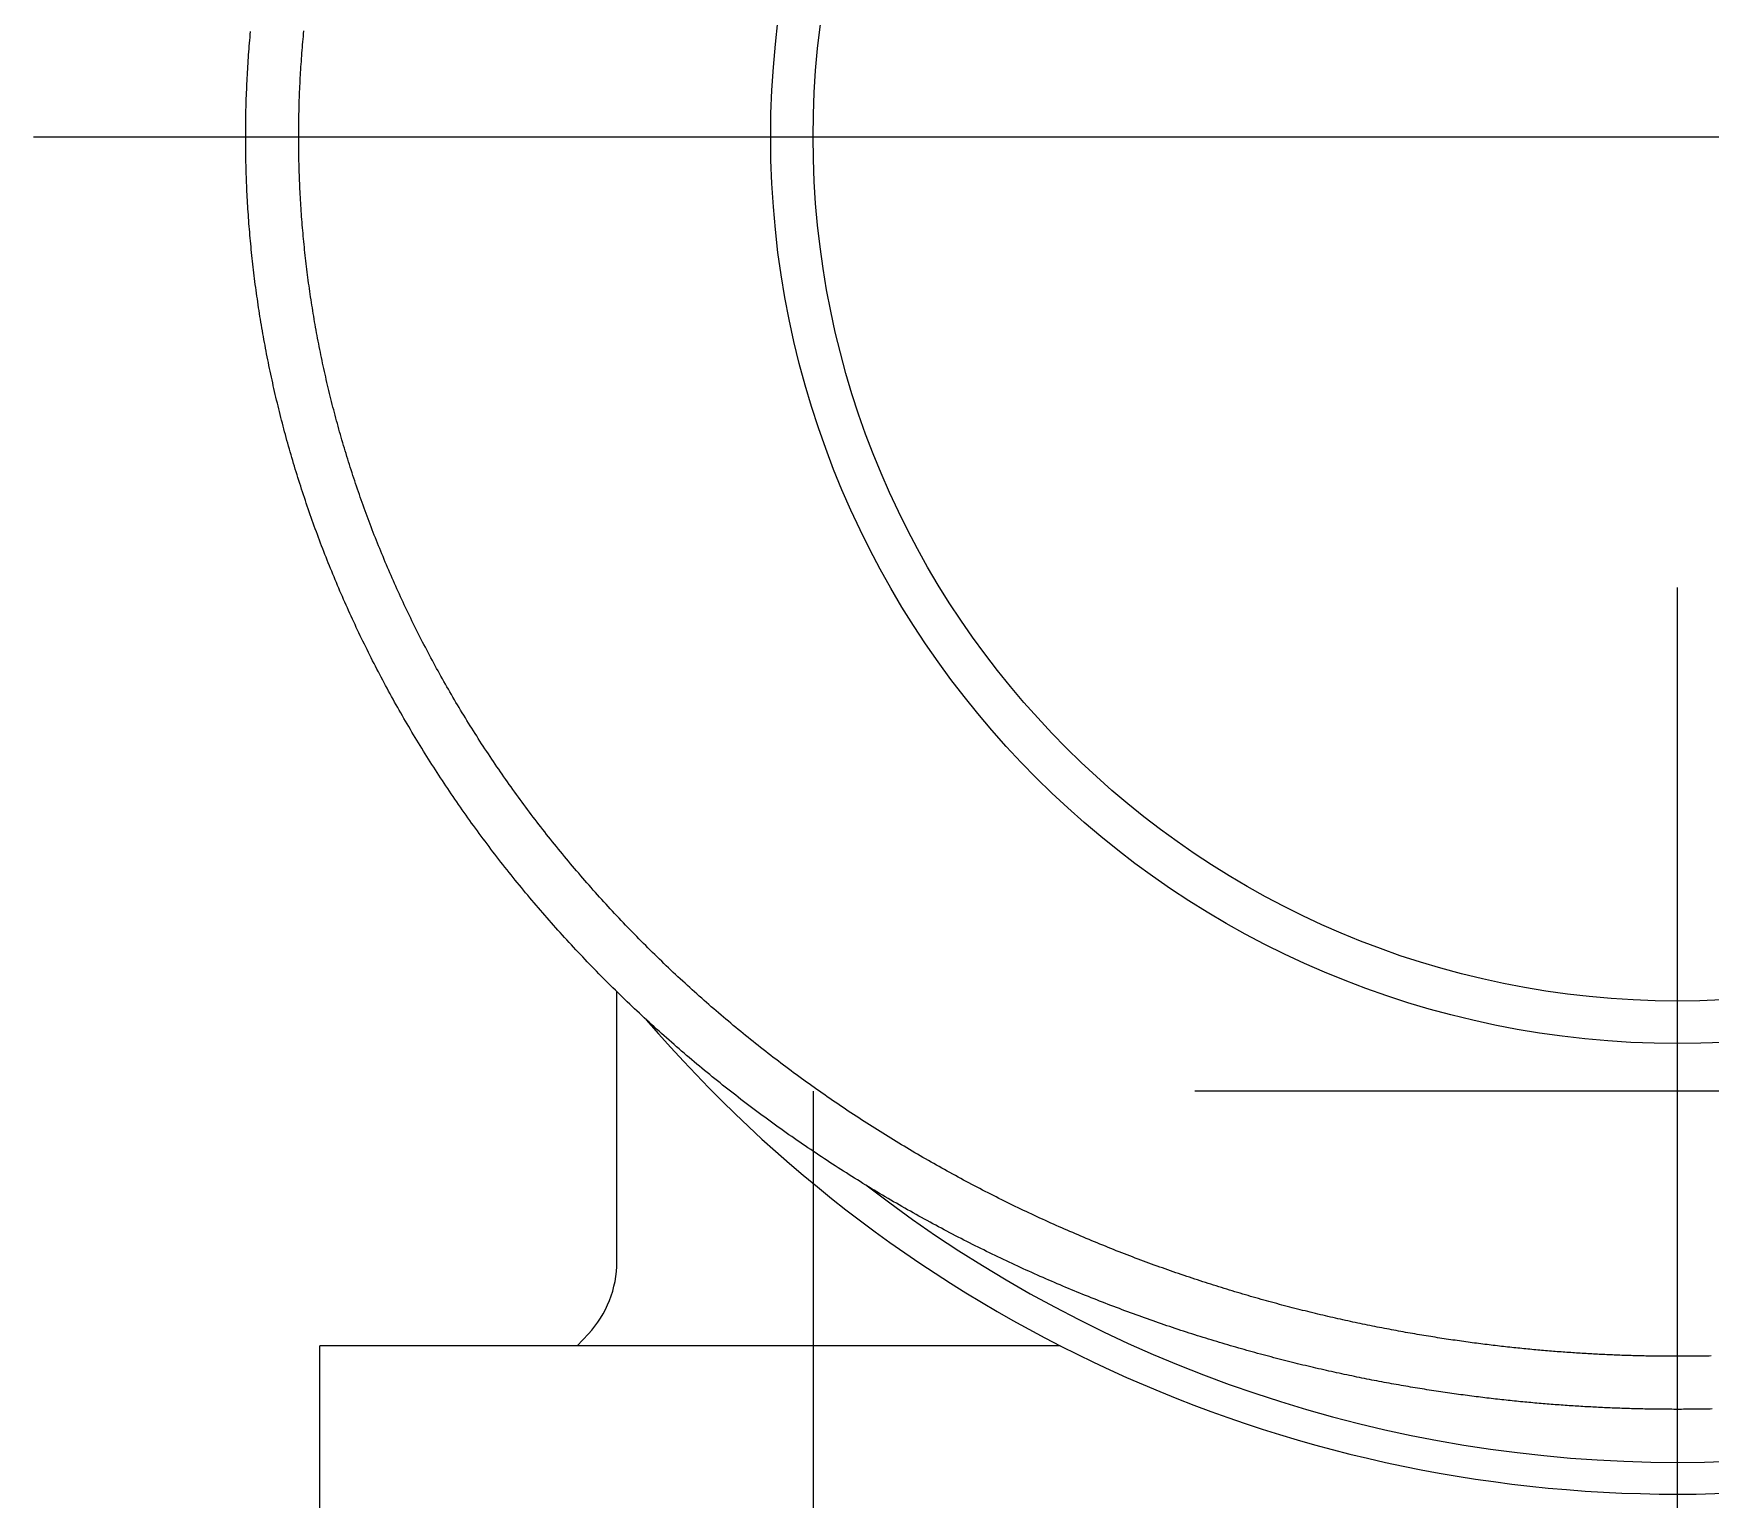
# Model space of a CAD drawing. Extents: x -20 to 97, y -32 to 49.
# Drawn here: x 65.81 to 81.62, y 21.15 to 34.97 of the extents above; entities that cross this region are included whole.
import ezdxf

# ---------------------------------------------------------------- set-up
doc = ezdxf.new("R2010")
doc.units = 0
doc.linetypes.add('CENTER', pattern=[50.8, 31.75, -6.35, 6.35, -6.35])
doc.linetypes.add('DASHED', pattern=[19.05, 12.7, -6.35])
doc.layers.get('0').update_dxf_attribs({"linetype": 'CONTINUOUS'})
doc.layers.add('CENTER', color=1, linetype='CENTER')

msp = doc.modelspace()

# ---------------------------------------------------------------- linework, layer by layer
at = {"color": 7, "linetype": 'CONTINUOUS'}
for p, q in [((71.3136, 23.3942), (71.3136, 25.9385)), ((71.0447, 22.7118), (70.9403, 22.6)), ((75.493, 22.6), (68.5136, 22.6)), ((68.5136, 4.2), (68.5136, 22.6))]:
    msp.add_line(p, q, dxfattribs=at)
at = {"color": 3, "linetype": 'DASHED'}
for p, q in [((89.4636, 25), (73.1636, 25)), ((73.1636, 25), (73.1636, 0.4))]:
    msp.add_line(p, q, dxfattribs=at)
at = {"color": 7}
for points in [[(81.3136, 22, 0), (81.2955, 22, 0), (81.2773, 22, 0), (81.2592, 22.0001, 0), (81.2411, 22.0002, 0), (81.2229, 22.0003, 0), (81.2048, 22.0004, 0), (81.1867, 22.0005, 0), (81.1686, 22.0007, 0), (81.1504, 22.0009, 0), (81.1323, 22.0011, 0), (81.1142, 22.0013, 0), (81.0961, 22.0015, 0), (81.078, 22.0018, 0), (81.0599, 22.0021, 0), (81.0417, 22.0024, 0), (81.0236, 22.0027, 0), (81.0055, 22.0031, 0), (80.9874, 22.0034, 0), (80.9693, 22.0038, 0), (80.9511, 22.0043, 0), (80.933, 22.0047, 0), (80.9149, 22.0052, 0), (80.8967, 22.0056, 0), (80.8786, 22.0062, 0), (80.8604, 22.0067, 0), (80.8422, 22.0072, 0), (80.8241, 22.0078, 0), (80.8059, 22.0084, 0), (80.7877, 22.009, 0), (80.7695, 22.0097, 0), (80.7513, 22.0103, 0), (80.733, 22.011, 0), (80.7148, 22.0117, 0), (80.6966, 22.0125, 0), (80.6783, 22.0132, 0), (80.66, 22.014, 0), (80.6417, 22.0148, 0), (80.6234, 22.0156, 0), (80.6051, 22.0165, 0), (80.5868, 22.0173, 0), (80.5684, 22.0182, 0), (80.5501, 22.0192, 0), (80.5317, 22.0201, 0), (80.5133, 22.0211, 0), (80.4949, 22.0221, 0), (80.4764, 22.0231, 0), (80.458, 22.0241, 0), (80.4395, 22.0252, 0), (80.421, 22.0262, 0), (80.4024, 22.0273, 0), (80.3839, 22.0285, 0), (80.3653, 22.0296, 0), (80.3467, 22.0308, 0), (80.3281, 22.032, 0), (80.3095, 22.0332, 0), (80.2908, 22.0345, 0), (80.2721, 22.0358, 0), (80.2534, 22.0371, 0), (80.2346, 22.0384, 0), (80.2159, 22.0397, 0), (80.1971, 22.0411, 0), (80.1782, 22.0425, 0), (80.1594, 22.0439, 0), (80.1405, 22.0454, 0), (80.1216, 22.0468, 0), (80.1026, 22.0483, 0), (80.0836, 22.0499, 0), (80.0646, 22.0514, 0), (80.0456, 22.053, 0), (80.0265, 22.0546, 0), (80.0074, 22.0562, 0), (79.9882, 22.0579, 0), (79.9691, 22.0596, 0), (79.9498, 22.0613, 0), (79.9306, 22.0631, 0), (79.9113, 22.0648, 0), (79.892, 22.0666, 0), (79.8726, 22.0685, 0), (79.8532, 22.0703, 0), (79.8337, 22.0722, 0), (79.8142, 22.0741, 0), (79.7947, 22.0761, 0), (79.7751, 22.0781, 0), (79.7555, 22.0801, 0), (79.7359, 22.0821, 0), (79.7162, 22.0842, 0), (79.6964, 22.0863, 0), (79.6766, 22.0884, 0), (79.6568, 22.0906, 0), (79.6369, 22.0928, 0), (79.617, 22.095, 0), (79.597, 22.0973, 0), (79.577, 22.0996, 0), (79.5569, 22.1019, 0), (79.5368, 22.1043, 0), (79.5166, 22.1067, 0), (79.4964, 22.1091, 0), (79.4761, 22.1116, 0), (79.4558, 22.1141, 0), (79.4354, 22.1166, 0), (79.415, 22.1192, 0), (79.3945, 22.1218, 0), (79.374, 22.1245, 0), (79.3534, 22.1271, 0), (79.3327, 22.1298, 0), (79.312, 22.1326, 0), (79.2913, 22.1354, 0), (79.2704, 22.1382, 0), (79.2496, 22.1411, 0), (79.2286, 22.144, 0), (79.2076, 22.1469, 0), (79.1866, 22.1499, 0), (79.1655, 22.1529, 0), (79.1443, 22.1559, 0), (79.1231, 22.159, 0), (79.1018, 22.1622, 0), (79.0804, 22.1653, 0), (79.059, 22.1685, 0), (79.0374, 22.1718, 0), (79.0159, 22.1751, 0), (78.9942, 22.1784, 0), (78.9725, 22.1818, 0), (78.9507, 22.1852, 0), (78.9288, 22.1887, 0), (78.9069, 22.1922, 0), (78.8849, 22.1958, 0), (78.8628, 22.1994, 0), (78.8407, 22.203, 0), (78.8185, 22.2067, 0), (78.7963, 22.2105, 0), (78.7739, 22.2143, 0), (78.7515, 22.2181, 0), (78.7291, 22.222, 0), (78.7065, 22.2259, 0), (78.6839, 22.2299, 0), (78.6613, 22.2339, 0), (78.6386, 22.238, 0), (78.6158, 22.2421, 0), (78.5929, 22.2462, 0), (78.57, 22.2504, 0), (78.5471, 22.2547, 0), (78.524, 22.259, 0), (78.5009, 22.2633, 0), (78.4778, 22.2678, 0), (78.4546, 22.2722, 0), (78.4313, 22.2767, 0), (78.4079, 22.2813, 0), (78.3845, 22.2859, 0), (78.3611, 22.2905, 0), (78.3376, 22.2952, 0), (78.314, 22.3, 0), (78.2904, 22.3048, 0), (78.2667, 22.3096, 0), (78.2429, 22.3146, 0), (78.2191, 22.3195, 0), (78.1952, 22.3245, 0), (78.1713, 22.3296, 0), (78.1473, 22.3347, 0), (78.1233, 22.3399, 0), (78.0992, 22.3451, 0), (78.0751, 22.3504, 0), (78.0509, 22.3557, 0), (78.0266, 22.3611, 0), (78.0023, 22.3666, 0), (77.978, 22.3721, 0), (77.9535, 22.3776, 0), (77.9291, 22.3832, 0), (77.9046, 22.3889, 0), (77.88, 22.3946, 0), (77.8554, 22.4004, 0), (77.8308, 22.4062, 0), (77.8061, 22.4121, 0), (77.7814, 22.4181, 0), (77.7566, 22.4241, 0), (77.7318, 22.4301, 0), (77.7069, 22.4362, 0), (77.682, 22.4424, 0), (77.657, 22.4486, 0), (77.632, 22.4549, 0), (77.607, 22.4612, 0), (77.5819, 22.4676, 0), (77.5568, 22.474, 0), (77.5316, 22.4805, 0), (77.5064, 22.4871, 0), (77.4812, 22.4937, 0), (77.4559, 22.5004, 0), (77.4306, 22.5071, 0), (77.4053, 22.5139, 0), (77.3799, 22.5208, 0), (77.3545, 22.5277, 0), (77.329, 22.5346, 0), (77.3035, 22.5417, 0), (77.278, 22.5487, 0), (77.2525, 22.5559, 0), (77.2269, 22.5631, 0), (77.2013, 22.5703, 0), (77.1756, 22.5777, 0), (77.1499, 22.585, 0), (77.1242, 22.5925, 0), (77.0985, 22.6, 0), (77.0727, 22.6075, 0), (77.0469, 22.6151, 0), (77.0211, 22.6228, 0), (76.9952, 22.6305, 0), (76.9693, 22.6383, 0), (76.9434, 22.6462, 0), (76.9175, 22.6541, 0), (76.8915, 22.662, 0), (76.8656, 22.6701, 0), (76.8395, 22.6782, 0), (76.8135, 22.6863, 0), (76.7875, 22.6945, 0), (76.7614, 22.7028, 0), (76.7353, 22.7112, 0), (76.7092, 22.7196, 0), (76.683, 22.728, 0), (76.6569, 22.7365, 0), (76.6307, 22.7451, 0), (76.6045, 22.7537, 0), (76.5783, 22.7624, 0), (76.5521, 22.7712, 0), (76.5258, 22.78, 0), (76.4996, 22.7889, 0), (76.4733, 22.7979, 0), (76.447, 22.8069, 0), (76.4207, 22.8159, 0), (76.3944, 22.8251, 0), (76.368, 22.8343, 0), (76.3417, 22.8435, 0), (76.3153, 22.8528, 0), (76.2889, 22.8622, 0), (76.2625, 22.8717, 0), (76.2361, 22.8812, 0), (76.2097, 22.8907, 0), (76.1832, 22.9004, 0), (76.1568, 22.9101, 0), (76.1303, 22.9198, 0), (76.1038, 22.9296, 0), (76.0773, 22.9395, 0), (76.0508, 22.9495, 0), (76.0243, 22.9595, 0), (75.9978, 22.9695, 0), (75.9713, 22.9797, 0), (75.9447, 22.9899, 0), (75.9182, 23.0001, 0), (75.8916, 23.0105, 0), (75.865, 23.0208, 0), (75.8385, 23.0313, 0), (75.8119, 23.0418, 0), (75.7853, 23.0524, 0), (75.7587, 23.063, 0), (75.7321, 23.0737, 0), (75.7054, 23.0845, 0), (75.6788, 23.0954, 0), (75.6522, 23.1063, 0), (75.6255, 23.1172, 0), (75.5989, 23.1283, 0), (75.5723, 23.1394, 0), (75.5456, 23.1505, 0), (75.5189, 23.1618, 0), (75.4923, 23.1731, 0), (75.4656, 23.1844, 0), (75.4389, 23.1958, 0), (75.4122, 23.2073, 0), (75.3856, 23.2189, 0), (75.3589, 23.2305, 0), (75.3322, 23.2422, 0), (75.3055, 23.254, 0), (75.2788, 23.2658, 0), (75.2521, 23.2777, 0), (75.2254, 23.2896, 0), (75.1987, 23.3016, 0), (75.172, 23.3137, 0), (75.1453, 23.3259, 0), (75.1187, 23.3381, 0), (75.092, 23.3504, 0), (75.0653, 23.3627, 0), (75.0386, 23.3751, 0), (75.0119, 23.3876, 0), (74.9852, 23.4002, 0), (74.9585, 23.4128, 0), (74.9318, 23.4255, 0), (74.9051, 23.4383, 0), (74.8784, 23.4511, 0), (74.8518, 23.464, 0), (74.8251, 23.4769, 0), (74.7984, 23.49, 0), (74.7717, 23.5031, 0), (74.7451, 23.5162, 0), (74.7184, 23.5295, 0), (74.6918, 23.5428, 0), (74.6651, 23.5561, 0), (74.6385, 23.5696, 0), (74.6118, 23.5831, 0), (74.5852, 23.5967, 0), (74.5586, 23.6103, 0), (74.5319, 23.624, 0), (74.5053, 23.6378, 0), (74.4787, 23.6517, 0), (74.4521, 23.6656, 0), (74.4255, 23.6796, 0), (74.3989, 23.6937, 0), (74.3723, 23.7078, 0), (74.3458, 23.722, 0), (74.3192, 23.7363, 0), (74.2927, 23.7506, 0), (74.2661, 23.765, 0), (74.2396, 23.7795, 0), (74.2131, 23.794, 0), (74.1866, 23.8086, 0), (74.1601, 23.8233, 0), (74.1336, 23.8381, 0), (74.1071, 23.8529, 0), (74.0807, 23.8678, 0), (74.0542, 23.8827, 0), (74.0278, 23.8977, 0), (74.0014, 23.9128, 0), (73.975, 23.928, 0), (73.9486, 23.9432, 0), (73.9223, 23.9585, 0), (73.8959, 23.9739, 0), (73.8696, 23.9893, 0), (73.8433, 24.0048, 0), (73.817, 24.0204, 0), (73.7907, 24.036, 0), (73.7644, 24.0517, 0), (73.7382, 24.0675, 0), (73.7119, 24.0833, 0), (73.6857, 24.0993, 0), (73.6595, 24.1152, 0), (73.6334, 24.1313, 0), (73.6072, 24.1474, 0), (73.5811, 24.1636, 0), (73.555, 24.1798, 0), (73.5289, 24.1962, 0), (73.5028, 24.2125, 0), (73.4768, 24.229, 0), (73.4508, 24.2455, 0), (73.4248, 24.2621, 0), (73.3988, 24.2788, 0), (73.3729, 24.2955, 0), (73.3469, 24.3123, 0), (73.321, 24.3292, 0), (73.2952, 24.3461, 0), (73.2693, 24.3631, 0), (73.2435, 24.3802, 0), (73.2177, 24.3973, 0), (73.1919, 24.4145, 0), (73.1662, 24.4318, 0), (73.1405, 24.4491, 0), (73.1148, 24.4665, 0), (73.0892, 24.484, 0), (73.0635, 24.5015, 0), (73.0379, 24.5191, 0), (73.0124, 24.5368, 0), (72.9868, 24.5546, 0), (72.9613, 24.5724, 0), (72.9358, 24.5903, 0), (72.9104, 24.6082, 0), (72.885, 24.6262, 0), (72.8596, 24.6443, 0), (72.8343, 24.6624, 0), (72.809, 24.6806, 0), (72.7837, 24.6989, 0), (72.7584, 24.7173, 0), (72.7332, 24.7357, 0), (72.708, 24.7542, 0), (72.6829, 24.7727, 0), (72.6578, 24.7913, 0), (72.6327, 24.81, 0), (72.6077, 24.8287, 0), (72.5827, 24.8475, 0), (72.5578, 24.8664, 0), (72.5328, 24.8853, 0), (72.508, 24.9043, 0), (72.4831, 24.9233, 0), (72.4583, 24.9425, 0), (72.4335, 24.9616, 0), (72.4088, 24.9809, 0), (72.3841, 25.0002, 0), (72.3595, 25.0196, 0), (72.3349, 25.039, 0), (72.3103, 25.0585, 0), (72.2858, 25.078, 0), (72.2613, 25.0977, 0), (72.2369, 25.1173, 0), (72.2125, 25.1371, 0), (72.1882, 25.1569, 0), (72.1638, 25.1768, 0), (72.1396, 25.1967, 0), (72.1154, 25.2167, 0), (72.0912, 25.2367, 0), (72.0671, 25.2568, 0), (72.043, 25.277, 0), (72.019, 25.2972, 0), (71.995, 25.3175, 0), (71.971, 25.3379, 0), (71.9471, 25.3583, 0), (71.9233, 25.3787, 0), (71.8995, 25.3993, 0), (71.8757, 25.4198, 0), (71.852, 25.4405, 0), (71.8284, 25.4612, 0), (71.8048, 25.4819, 0), (71.7812, 25.5028, 0), (71.7577, 25.5236, 0), (71.7343, 25.5446, 0), (71.7109, 25.5656, 0), (71.6875, 25.5866, 0), (71.6642, 25.6077, 0), (71.641, 25.6289, 0), (71.6178, 25.6501, 0), (71.5947, 25.6714, 0), (71.5716, 25.6927, 0), (71.5485, 25.7141, 0), (71.5256, 25.7355, 0), (71.5026, 25.757, 0), (71.4798, 25.7786, 0), (71.457, 25.8002, 0), (71.4342, 25.8219, 0), (71.4115, 25.8436, 0), (71.3889, 25.8654, 0), (71.3663, 25.8872, 0), (71.3438, 25.9091, 0), (71.3213, 25.931, 0), (71.2989, 25.953, 0), (71.2765, 25.9751, 0), (71.2542, 25.9972, 0), (71.232, 26.0193, 0), (71.2098, 26.0415, 0), (71.1877, 26.0638, 0), (71.1656, 26.0861, 0), (71.1436, 26.1084, 0), (71.1217, 26.1308, 0), (71.0998, 26.1533, 0), (71.078, 26.1758, 0), (71.0562, 26.1983, 0), (71.0345, 26.2209, 0), (71.0129, 26.2436, 0), (70.9913, 26.2663, 0), (70.9698, 26.289, 0), (70.9484, 26.3118, 0), (70.927, 26.3346, 0), (70.9057, 26.3575, 0), (70.8844, 26.3805, 0), (70.8632, 26.4034, 0), (70.8421, 26.4265, 0), (70.821, 26.4495, 0), (70.8, 26.4727, 0), (70.7791, 26.4958, 0), (70.7582, 26.519, 0), (70.7374, 26.5423, 0), (70.7167, 26.5656, 0), (70.696, 26.5889, 0), (70.6754, 26.6123, 0), (70.6549, 26.6357, 0), (70.6344, 26.6592, 0), (70.614, 26.6827, 0), (70.5936, 26.7063, 0), (70.5734, 26.7299, 0), (70.5532, 26.7535, 0), (70.533, 26.7772, 0), (70.5129, 26.8009, 0), (70.493, 26.8247, 0), (70.473, 26.8485, 0), (70.4532, 26.8723, 0), (70.4334, 26.8962, 0), (70.4136, 26.9201, 0), (70.394, 26.9441, 0), (70.3744, 26.9681, 0), (70.3549, 26.9921, 0), (70.3355, 27.0162, 0), (70.3161, 27.0403, 0), (70.2968, 27.0644, 0), (70.2776, 27.0886, 0), (70.2584, 27.1128, 0), (70.2394, 27.1371, 0), (70.2204, 27.1614, 0), (70.2014, 27.1857, 0), (70.1826, 27.21, 0), (70.1638, 27.2344, 0), (70.1451, 27.2589, 0), (70.1264, 27.2833, 0), (70.1079, 27.3078, 0), (70.0894, 27.3323, 0), (70.071, 27.3569, 0), (70.0527, 27.3815, 0), (70.0344, 27.4061, 0), (70.0162, 27.4307, 0), (69.9981, 27.4554, 0), (69.9801, 27.4801, 0), (69.9621, 27.5048, 0), (69.9442, 27.5296, 0), (69.9264, 27.5544, 0), (69.9087, 27.5792, 0), (69.8911, 27.6041, 0), (69.8735, 27.6289, 0), (69.856, 27.6539, 0), (69.8385, 27.6788, 0), (69.8212, 27.7037, 0), (69.8039, 27.7287, 0), (69.7867, 27.7538, 0), (69.7696, 27.7788, 0), (69.7525, 27.8039, 0), (69.7355, 27.829, 0), (69.7186, 27.8541, 0), (69.7018, 27.8792, 0), (69.6851, 27.9044, 0), (69.6684, 27.9296, 0), (69.6518, 27.9548, 0), (69.6353, 27.9801, 0), (69.6188, 28.0054, 0), (69.6025, 28.0307, 0), (69.5862, 28.056, 0), (69.57, 28.0813, 0), (69.5538, 28.1067, 0), (69.5378, 28.1321, 0), (69.5218, 28.1575, 0), (69.5059, 28.1829, 0), (69.4901, 28.2084, 0), (69.4743, 28.2339, 0), (69.4586, 28.2594, 0), (69.443, 28.2849, 0), (69.4275, 28.3105, 0), (69.412, 28.336, 0), (69.3967, 28.3616, 0), (69.3814, 28.3873, 0), (69.3662, 28.4129, 0), (69.351, 28.4385, 0), (69.3359, 28.4642, 0), (69.321, 28.4899, 0), (69.3061, 28.5156, 0), (69.2912, 28.5414, 0), (69.2765, 28.5671, 0), (69.2618, 28.5929, 0), (69.2472, 28.6187, 0), (69.2327, 28.6445, 0), (69.2182, 28.6703, 0), (69.2038, 28.6961, 0), (69.1896, 28.722, 0), (69.1753, 28.7479, 0), (69.1612, 28.7738, 0), (69.1471, 28.7997, 0), (69.1331, 28.8256, 0), (69.1192, 28.8516, 0), (69.1054, 28.8776, 0), (69.0916, 28.9035, 0), (69.078, 28.9295, 0), (69.0644, 28.9556, 0), (69.0508, 28.9816, 0), (69.0374, 29.0077, 0), (69.024, 29.0338, 0), (69.0107, 29.0598, 0), (68.9975, 29.086, 0), (68.9843, 29.1121, 0), (68.9712, 29.1382, 0), (68.9582, 29.1644, 0), (68.9453, 29.1906, 0), (68.9324, 29.2168, 0), (68.9197, 29.243, 0), (68.907, 29.2692, 0), (68.8944, 29.2955, 0), (68.8818, 29.3217, 0), (68.8693, 29.348, 0), (68.8569, 29.3743, 0), (68.8446, 29.4006, 0), (68.8324, 29.4269, 0), (68.8202, 29.4532, 0), (68.8081, 29.4796, 0), (68.7961, 29.506, 0), (68.7841, 29.5323, 0), (68.7723, 29.5587, 0), (68.7605, 29.5852, 0), (68.7487, 29.6116, 0), (68.7371, 29.638, 0), (68.7255, 29.6645, 0), (68.714, 29.6909, 0), (68.7026, 29.7174, 0), (68.6912, 29.7439, 0), (68.68, 29.7704, 0), (68.6688, 29.797, 0), (68.6577, 29.8235, 0), (68.6466, 29.85, 0), (68.6356, 29.8766, 0), (68.6247, 29.9032, 0), (68.6139, 29.9298, 0), (68.6032, 29.9564, 0), (68.5925, 29.983, 0), (68.5819, 30.0096, 0), (68.5713, 30.0363, 0), (68.5609, 30.0629, 0), (68.5505, 30.0896, 0), (68.5402, 30.1163, 0), (68.53, 30.143, 0), (68.5198, 30.1697, 0), (68.5097, 30.1964, 0), (68.4997, 30.2231, 0), (68.4898, 30.2498, 0), (68.4799, 30.2766, 0), (68.4701, 30.3033, 0), (68.4604, 30.3301, 0), (68.4508, 30.3569, 0), (68.4412, 30.3837, 0), (68.4317, 30.4105, 0), (68.4223, 30.4373, 0), (68.413, 30.4641, 0), (68.4037, 30.491, 0), (68.3945, 30.5178, 0), (68.3854, 30.5447, 0), (68.3763, 30.5715, 0), (68.3674, 30.5984, 0), (68.3585, 30.6253, 0), (68.3496, 30.6522, 0), (68.3409, 30.6791, 0), (68.3322, 30.706, 0), (68.3236, 30.7329, 0), (68.315, 30.7599, 0), (68.3066, 30.7868, 0), (68.2982, 30.8137, 0), (68.2899, 30.8407, 0), (68.2816, 30.8677, 0), (68.2735, 30.8947, 0), (68.2654, 30.9216, 0), (68.2573, 30.9486, 0), (68.2494, 30.9757, 0), (68.2415, 31.0027, 0), (68.2337, 31.0297, 0), (68.226, 31.0567, 0), (68.2183, 31.0838, 0), (68.2107, 31.1108, 0), (68.2032, 31.1379, 0), (68.1958, 31.1649, 0), (68.1884, 31.192, 0), (68.1811, 31.2191, 0), (68.1739, 31.2462, 0), (68.1668, 31.2733, 0), (68.1597, 31.3004, 0), (68.1527, 31.3275, 0), (68.1457, 31.3546, 0), (68.1389, 31.3817, 0), (68.1321, 31.4089, 0), (68.1254, 31.436, 0), (68.1187, 31.4631, 0), (68.1122, 31.4903, 0), (68.1057, 31.5175, 0), (68.0992, 31.5446, 0), (68.0929, 31.5718, 0), (68.0866, 31.599, 0), (68.0804, 31.6262, 0), (68.0743, 31.6534, 0), (68.0682, 31.6806, 0), (68.0622, 31.7078, 0), (68.0563, 31.735, 0), (68.0504, 31.7622, 0), (68.0447, 31.7894, 0), (68.039, 31.8166, 0), (68.0333, 31.8439, 0), (68.0278, 31.8711, 0), (68.0223, 31.8984, 0), (68.0169, 31.9256, 0), (68.0115, 31.9529, 0), (68.0062, 31.9801, 0), (68.001, 32.0074, 0), (67.9959, 32.0347, 0), (67.9909, 32.062, 0), (67.9859, 32.0892, 0), (67.9809, 32.1165, 0), (67.9761, 32.1438, 0), (67.9713, 32.1711, 0), (67.9666, 32.1984, 0), (67.962, 32.2257, 0), (67.9574, 32.253, 0), (67.953, 32.2803, 0), (67.9485, 32.3077, 0), (67.9442, 32.335, 0), (67.9399, 32.3623, 0), (67.9357, 32.3896, 0), (67.9316, 32.417, 0), (67.9275, 32.4443, 0), (67.9236, 32.4717, 0), (67.9196, 32.499, 0), (67.9158, 32.5263, 0), (67.912, 32.5537, 0), (67.9083, 32.5811, 0), (67.9047, 32.6084, 0), (67.9011, 32.6358, 0), (67.8976, 32.6632, 0), (67.8942, 32.6905, 0), (67.8909, 32.7179, 0), (67.8876, 32.7453, 0), (67.8844, 32.7727, 0), (67.8813, 32.8, 0), (67.8782, 32.8274, 0), (67.8752, 32.8548, 0), (67.8723, 32.8822, 0), (67.8695, 32.9096, 0), (67.8667, 32.937, 0), (67.864, 32.9644, 0), (67.8613, 32.9918, 0), (67.8588, 33.0192, 0), (67.8563, 33.0466, 0), (67.8539, 33.074, 0), (67.8515, 33.1014, 0), (67.8492, 33.1289, 0), (67.847, 33.1563, 0), (67.8449, 33.1837, 0), (67.8428, 33.2111, 0), (67.8408, 33.2385, 0), (67.8389, 33.266, 0), (67.837, 33.2934, 0), (67.8353, 33.3208, 0), (67.8335, 33.3483, 0), (67.8319, 33.3757, 0), (67.8303, 33.4031, 0), (67.8288, 33.4305, 0), (67.8274, 33.458, 0), (67.826, 33.4854, 0), (67.8247, 33.5129, 0), (67.8235, 33.5403, 0), (67.8224, 33.5677, 0), (67.8213, 33.5952, 0), (67.8203, 33.6226, 0), (67.8194, 33.6501, 0), (67.8185, 33.6775, 0), (67.8177, 33.7049, 0), (67.817, 33.7324, 0), (67.8163, 33.7598, 0), (67.8157, 33.7873, 0), (67.8152, 33.8147, 0), (67.8148, 33.8422, 0), (67.8144, 33.8696, 0), (67.8141, 33.8971, 0), (67.8139, 33.9245, 0), (67.8137, 33.952, 0), (67.8136, 33.9794, 0), (67.8136, 34.0069, 0), (67.8137, 34.0343, 0), (67.8138, 34.0618, 0), (67.814, 34.0892, 0), (67.8143, 34.1167, 0), (67.8146, 34.1441, 0), (67.815, 34.1716, 0), (67.8155, 34.199, 0), (67.816, 34.2265, 0), (67.8167, 34.2539, 0), (67.8173, 34.2814, 0), (67.8181, 34.3088, 0), (67.8189, 34.3362, 0), (67.8198, 34.3637, 0), (67.8208, 34.3911, 0), (67.8219, 34.4185, 0), (67.823, 34.446, 0), (67.8242, 34.4734, 0), (67.8254, 34.5008, 0), (67.8267, 34.5282, 0), (67.8281, 34.5557, 0), (67.8296, 34.5831, 0), (67.8311, 34.6105, 0), (67.8327, 34.6379, 0), (67.8344, 34.6653, 0), (67.8362, 34.6927, 0), (67.838, 34.7201, 0), (67.8399, 34.7475, 0), (67.8418, 34.7749, 0), (67.8438, 34.8023, 0), (67.8459, 34.8297, 0), (67.8481, 34.857, 0), (67.8504, 34.8844, 0), (67.8527, 34.9118, 0), (67.855, 34.9391, 0), (67.8575, 34.9665, 0), (67.86, 34.9938, 0)], [(81.3136, 22.5, 0), (81.2961, 22.5, 0), (81.2785, 22.5, 0), (81.261, 22.5001, 0), (81.2434, 22.5002, 0), (81.2259, 22.5003, 0), (81.2084, 22.5004, 0), (81.1909, 22.5005, 0), (81.1733, 22.5007, 0), (81.1558, 22.5008, 0), (81.1383, 22.501, 0), (81.1208, 22.5012, 0), (81.1033, 22.5015, 0), (81.0857, 22.5017, 0), (81.0682, 22.502, 0), (81.0507, 22.5023, 0), (81.0332, 22.5026, 0), (81.0157, 22.503, 0), (80.9981, 22.5033, 0), (80.9806, 22.5037, 0), (80.9631, 22.5041, 0), (80.9455, 22.5045, 0), (80.928, 22.505, 0), (80.9104, 22.5055, 0), (80.8929, 22.5059, 0), (80.8753, 22.5065, 0), (80.8578, 22.507, 0), (80.8402, 22.5076, 0), (80.8226, 22.5081, 0), (80.805, 22.5087, 0), (80.7874, 22.5093, 0), (80.7698, 22.51, 0), (80.7522, 22.5107, 0), (80.7345, 22.5113, 0), (80.7169, 22.5121, 0), (80.6992, 22.5128, 0), (80.6816, 22.5135, 0), (80.6639, 22.5143, 0), (80.6462, 22.5151, 0), (80.6284, 22.5159, 0), (80.6107, 22.5168, 0), (80.593, 22.5176, 0), (80.5752, 22.5185, 0), (80.5574, 22.5194, 0), (80.5396, 22.5204, 0), (80.5218, 22.5213, 0), (80.504, 22.5223, 0), (80.4861, 22.5233, 0), (80.4683, 22.5243, 0), (80.4504, 22.5254, 0), (80.4325, 22.5264, 0), (80.4145, 22.5275, 0), (80.3966, 22.5287, 0), (80.3786, 22.5298, 0), (80.3606, 22.531, 0), (80.3426, 22.5321, 0), (80.3245, 22.5334, 0), (80.3064, 22.5346, 0), (80.2883, 22.5358, 0), (80.2702, 22.5371, 0), (80.252, 22.5384, 0), (80.2339, 22.5398, 0), (80.2157, 22.5411, 0), (80.1974, 22.5425, 0), (80.1791, 22.5439, 0), (80.1609, 22.5453, 0), (80.1425, 22.5468, 0), (80.1242, 22.5482, 0), (80.1058, 22.5497, 0), (80.0874, 22.5513, 0), (80.0689, 22.5528, 0), (80.0504, 22.5544, 0), (80.0319, 22.556, 0), (80.0134, 22.5576, 0), (79.9948, 22.5593, 0), (79.9762, 22.561, 0), (79.9575, 22.5627, 0), (79.9388, 22.5644, 0), (79.9201, 22.5662, 0), (79.9013, 22.568, 0), (79.8825, 22.5698, 0), (79.8637, 22.5717, 0), (79.8448, 22.5736, 0), (79.8258, 22.5755, 0), (79.8069, 22.5774, 0), (79.7879, 22.5794, 0), (79.7688, 22.5814, 0), (79.7497, 22.5834, 0), (79.7306, 22.5855, 0), (79.7114, 22.5876, 0), (79.6922, 22.5897, 0), (79.6729, 22.5919, 0), (79.6536, 22.5941, 0), (79.6342, 22.5963, 0), (79.6148, 22.5986, 0), (79.5954, 22.6009, 0), (79.5759, 22.6032, 0), (79.5563, 22.6055, 0), (79.5367, 22.6079, 0), (79.5171, 22.6103, 0), (79.4974, 22.6128, 0), (79.4776, 22.6153, 0), (79.4578, 22.6178, 0), (79.438, 22.6203, 0), (79.4181, 22.6229, 0), (79.3981, 22.6256, 0), (79.3781, 22.6282, 0), (79.358, 22.6309, 0), (79.3379, 22.6336, 0), (79.3177, 22.6364, 0), (79.2975, 22.6392, 0), (79.2772, 22.642, 0), (79.2568, 22.6449, 0), (79.2364, 22.6478, 0), (79.2159, 22.6508, 0), (79.1954, 22.6538, 0), (79.1748, 22.6568, 0), (79.1541, 22.6599, 0), (79.1334, 22.663, 0), (79.1126, 22.6661, 0), (79.0917, 22.6693, 0), (79.0708, 22.6725, 0), (79.0498, 22.6758, 0), (79.0287, 22.6791, 0), (79.0076, 22.6825, 0), (78.9864, 22.6859, 0), (78.9651, 22.6893, 0), (78.9438, 22.6928, 0), (78.9224, 22.6963, 0), (78.901, 22.6999, 0), (78.8794, 22.7035, 0), (78.8578, 22.7072, 0), (78.8362, 22.7109, 0), (78.8145, 22.7146, 0), (78.7927, 22.7184, 0), (78.7709, 22.7223, 0), (78.749, 22.7261, 0), (78.727, 22.7301, 0), (78.705, 22.734, 0), (78.6829, 22.7381, 0), (78.6608, 22.7421, 0), (78.6385, 22.7462, 0), (78.6163, 22.7504, 0), (78.594, 22.7546, 0), (78.5716, 22.7589, 0), (78.5491, 22.7632, 0), (78.5266, 22.7675, 0), (78.5041, 22.7719, 0), (78.4815, 22.7764, 0), (78.4588, 22.7809, 0), (78.436, 22.7854, 0), (78.4133, 22.79, 0), (78.3904, 22.7947, 0), (78.3675, 22.7994, 0), (78.3446, 22.8041, 0), (78.3215, 22.8089, 0), (78.2985, 22.8138, 0), (78.2754, 22.8187, 0), (78.2522, 22.8236, 0), (78.229, 22.8286, 0), (78.2057, 22.8337, 0), (78.1823, 22.8388, 0), (78.159, 22.8439, 0), (78.1355, 22.8491, 0), (78.112, 22.8544, 0), (78.0885, 22.8597, 0), (78.0649, 22.8651, 0), (78.0413, 22.8705, 0), (78.0176, 22.876, 0), (77.9938, 22.8815, 0), (77.9701, 22.8871, 0), (77.9463, 22.8927, 0), (77.9224, 22.8984, 0), (77.8985, 22.9041, 0), (77.8745, 22.9099, 0), (77.8506, 22.9158, 0), (77.8265, 22.9217, 0), (77.8025, 22.9276, 0), (77.7783, 22.9337, 0), (77.7542, 22.9397, 0), (77.73, 22.9458, 0), (77.7058, 22.952, 0), (77.6815, 22.9582, 0), (77.6572, 22.9645, 0), (77.6328, 22.9709, 0), (77.6085, 22.9773, 0), (77.584, 22.9837, 0), (77.5596, 22.9902, 0), (77.5351, 22.9968, 0), (77.5106, 23.0034, 0), (77.486, 23.0101, 0), (77.4614, 23.0168, 0), (77.4368, 23.0236, 0), (77.4121, 23.0304, 0), (77.3875, 23.0373, 0), (77.3627, 23.0443, 0), (77.338, 23.0513, 0), (77.3132, 23.0583, 0), (77.2884, 23.0655, 0), (77.2636, 23.0727, 0), (77.2387, 23.0799, 0), (77.2138, 23.0872, 0), (77.1889, 23.0945, 0), (77.1639, 23.102, 0), (77.1389, 23.1094, 0), (77.1139, 23.1169, 0), (77.0889, 23.1245, 0), (77.0639, 23.1322, 0), (77.0388, 23.1399, 0), (77.0137, 23.1476, 0), (76.9886, 23.1554, 0), (76.9634, 23.1633, 0), (76.9383, 23.1713, 0), (76.9131, 23.1793, 0), (76.8879, 23.1873, 0), (76.8626, 23.1954, 0), (76.8374, 23.2036, 0), (76.8121, 23.2118, 0), (76.7869, 23.2201, 0), (76.7616, 23.2284, 0), (76.7363, 23.2368, 0), (76.7109, 23.2453, 0), (76.6856, 23.2538, 0), (76.6602, 23.2624, 0), (76.6348, 23.271, 0), (76.6094, 23.2797, 0), (76.584, 23.2885, 0), (76.5586, 23.2973, 0), (76.5332, 23.3062, 0), (76.5077, 23.3151, 0), (76.4823, 23.3241, 0), (76.4568, 23.3332, 0), (76.4313, 23.3423, 0), (76.4058, 23.3515, 0), (76.3803, 23.3607, 0), (76.3547, 23.37, 0), (76.3292, 23.3794, 0), (76.3037, 23.3888, 0), (76.2781, 23.3983, 0), (76.2525, 23.4078, 0), (76.2269, 23.4174, 0), (76.2013, 23.4271, 0), (76.1757, 23.4368, 0), (76.1501, 23.4466, 0), (76.1245, 23.4564, 0), (76.0989, 23.4663, 0), (76.0732, 23.4763, 0), (76.0476, 23.4863, 0), (76.0219, 23.4964, 0), (75.9962, 23.5066, 0), (75.9706, 23.5168, 0), (75.9449, 23.5271, 0), (75.9192, 23.5374, 0), (75.8935, 23.5478, 0), (75.8678, 23.5583, 0), (75.8421, 23.5688, 0), (75.8164, 23.5794, 0), (75.7907, 23.59, 0), (75.765, 23.6007, 0), (75.7392, 23.6115, 0), (75.7135, 23.6223, 0), (75.6878, 23.6332, 0), (75.662, 23.6442, 0), (75.6363, 23.6552, 0), (75.6106, 23.6663, 0), (75.5848, 23.6775, 0), (75.5591, 23.6887, 0), (75.5333, 23.7, 0), (75.5076, 23.7113, 0), (75.4818, 23.7227, 0), (75.456, 23.7342, 0), (75.4303, 23.7457, 0), (75.4045, 23.7573, 0), (75.3788, 23.769, 0), (75.353, 23.7807, 0), (75.3273, 23.7925, 0), (75.3015, 23.8043, 0), (75.2758, 23.8163, 0), (75.25, 23.8282, 0), (75.2243, 23.8403, 0), (75.1985, 23.8524, 0), (75.1728, 23.8646, 0), (75.147, 23.8768, 0), (75.1213, 23.8891, 0), (75.0955, 23.9015, 0), (75.0698, 23.9139, 0), (75.0441, 23.9264, 0), (75.0184, 23.939, 0), (74.9926, 23.9516, 0), (74.9669, 23.9643, 0), (74.9412, 23.9771, 0), (74.9155, 23.9899, 0), (74.8898, 24.0028, 0), (74.8641, 24.0158, 0), (74.8384, 24.0288, 0), (74.8127, 24.0419, 0), (74.787, 24.0551, 0), (74.7614, 24.0683, 0), (74.7357, 24.0816, 0), (74.71, 24.0949, 0), (74.6844, 24.1084, 0), (74.6587, 24.1219, 0), (74.6331, 24.1354, 0), (74.6075, 24.149, 0), (74.5819, 24.1627, 0), (74.5563, 24.1765, 0), (74.5307, 24.1903, 0), (74.5051, 24.2042, 0), (74.4795, 24.2182, 0), (74.4539, 24.2322, 0), (74.4284, 24.2463, 0), (74.4029, 24.2604, 0), (74.3773, 24.2746, 0), (74.3518, 24.2889, 0), (74.3263, 24.3033, 0), (74.3008, 24.3177, 0), (74.2754, 24.3322, 0), (74.2499, 24.3467, 0), (74.2245, 24.3613, 0), (74.199, 24.376, 0), (74.1736, 24.3907, 0), (74.1482, 24.4055, 0), (74.1229, 24.4204, 0), (74.0975, 24.4353, 0), (74.0722, 24.4503, 0), (74.0468, 24.4654, 0), (74.0215, 24.4805, 0), (73.9962, 24.4957, 0), (73.971, 24.511, 0), (73.9457, 24.5263, 0), (73.9205, 24.5417, 0), (73.8953, 24.5572, 0), (73.8701, 24.5727, 0), (73.8449, 24.5883, 0), (73.8198, 24.604, 0), (73.7946, 24.6197, 0), (73.7695, 24.6355, 0), (73.7444, 24.6513, 0), (73.7194, 24.6672, 0), (73.6943, 24.6832, 0), (73.6693, 24.6993, 0), (73.6443, 24.7154, 0), (73.6194, 24.7316, 0), (73.5944, 24.7478, 0), (73.5695, 24.7641, 0), (73.5446, 24.7805, 0), (73.5198, 24.7969, 0), (73.4949, 24.8134, 0), (73.4701, 24.83, 0), (73.4453, 24.8466, 0), (73.4206, 24.8633, 0), (73.3958, 24.8801, 0), (73.3711, 24.8969, 0), (73.3465, 24.9138, 0), (73.3218, 24.9307, 0), (73.2972, 24.9478, 0), (73.2726, 24.9648, 0), (73.2481, 24.982, 0), (73.2235, 24.9992, 0), (73.199, 25.0165, 0), (73.1746, 25.0338, 0), (73.1501, 25.0512, 0), (73.1257, 25.0687, 0), (73.1014, 25.0862, 0), (73.0771, 25.1038, 0), (73.0528, 25.1215, 0), (73.0285, 25.1392, 0), (73.0043, 25.157, 0), (72.9801, 25.1748, 0), (72.9559, 25.1927, 0), (72.9318, 25.2107, 0), (72.9077, 25.2287, 0), (72.8837, 25.2468, 0), (72.8596, 25.2649, 0), (72.8357, 25.2831, 0), (72.8117, 25.3014, 0), (72.7878, 25.3197, 0), (72.764, 25.3381, 0), (72.7401, 25.3566, 0), (72.7164, 25.3751, 0), (72.6926, 25.3937, 0), (72.6689, 25.4123, 0), (72.6452, 25.431, 0), (72.6216, 25.4498, 0), (72.598, 25.4686, 0), (72.5745, 25.4874, 0), (72.551, 25.5064, 0), (72.5275, 25.5254, 0), (72.5041, 25.5444, 0), (72.4807, 25.5635, 0), (72.4574, 25.5827, 0), (72.4341, 25.6019, 0), (72.4109, 25.6212, 0), (72.3877, 25.6405, 0), (72.3645, 25.6599, 0), (72.3414, 25.6793, 0), (72.3184, 25.6988, 0), (72.2953, 25.7184, 0), (72.2724, 25.738, 0), (72.2494, 25.7577, 0), (72.2266, 25.7774, 0), (72.2037, 25.7972, 0), (72.1809, 25.8171, 0), (72.1582, 25.837, 0), (72.1355, 25.8569, 0), (72.1129, 25.8769, 0), (72.0903, 25.897, 0), (72.0678, 25.9171, 0), (72.0453, 25.9373, 0), (72.0228, 25.9575, 0), (72.0004, 25.9778, 0), (71.9781, 25.9981, 0), (71.9558, 26.0185, 0), (71.9336, 26.039, 0), (71.9114, 26.0595, 0), (71.8893, 26.08, 0), (71.8672, 26.1006, 0), (71.8452, 26.1213, 0), (71.8232, 26.142, 0), (71.8013, 26.1628, 0), (71.7794, 26.1836, 0), (71.7576, 26.2044, 0), (71.7359, 26.2254, 0), (71.7142, 26.2463, 0), (71.6925, 26.2673, 0), (71.671, 26.2884, 0), (71.6494, 26.3095, 0), (71.628, 26.3307, 0), (71.6066, 26.3519, 0), (71.5852, 26.3732, 0), (71.5639, 26.3945, 0), (71.5427, 26.4159, 0), (71.5215, 26.4373, 0), (71.5004, 26.4588, 0), (71.4793, 26.4803, 0), (71.4583, 26.5018, 0), (71.4373, 26.5234, 0), (71.4165, 26.5451, 0), (71.3956, 26.5668, 0), (71.3749, 26.5885, 0), (71.3542, 26.6103, 0), (71.3335, 26.6321, 0), (71.3129, 26.654, 0), (71.2924, 26.6759, 0), (71.2719, 26.6979, 0), (71.2515, 26.7199, 0), (71.2312, 26.742, 0), (71.2109, 26.7641, 0), (71.1907, 26.7862, 0), (71.1705, 26.8084, 0), (71.1505, 26.8306, 0), (71.1304, 26.8529, 0), (71.1105, 26.8752, 0), (71.0906, 26.8976, 0), (71.0707, 26.92, 0), (71.051, 26.9424, 0), (71.0312, 26.9649, 0), (71.0116, 26.9874, 0), (70.992, 27.0099, 0), (70.9725, 27.0325, 0), (70.9531, 27.0552, 0), (70.9337, 27.0778, 0), (70.9144, 27.1005, 0), (70.8951, 27.1233, 0), (70.8759, 27.1461, 0), (70.8568, 27.1689, 0), (70.8378, 27.1918, 0), (70.8188, 27.2147, 0), (70.7999, 27.2376, 0), (70.781, 27.2606, 0), (70.7623, 27.2836, 0), (70.7436, 27.3066, 0), (70.7249, 27.3297, 0), (70.7064, 27.3528, 0), (70.6879, 27.376, 0), (70.6694, 27.3992, 0), (70.6511, 27.4224, 0), (70.6328, 27.4456, 0), (70.6146, 27.4689, 0), (70.5964, 27.4922, 0), (70.5783, 27.5156, 0), (70.5603, 27.539, 0), (70.5424, 27.5624, 0), (70.5246, 27.5858, 0), (70.5068, 27.6093, 0), (70.4891, 27.6328, 0), (70.4714, 27.6563, 0), (70.4538, 27.6799, 0), (70.4364, 27.7035, 0), (70.4189, 27.7271, 0), (70.4016, 27.7507, 0), (70.3843, 27.7744, 0), (70.3671, 27.7981, 0), (70.35, 27.8218, 0), (70.3329, 27.8456, 0), (70.3159, 27.8694, 0), (70.299, 27.8932, 0), (70.2822, 27.917, 0), (70.2654, 27.9409, 0), (70.2487, 27.9647, 0), (70.2321, 27.9887, 0), (70.2155, 28.0126, 0), (70.199, 28.0365, 0), (70.1826, 28.0605, 0), (70.1663, 28.0845, 0), (70.1501, 28.1086, 0), (70.1339, 28.1326, 0), (70.1178, 28.1567, 0), (70.1017, 28.1808, 0), (70.0858, 28.205, 0), (70.0699, 28.2291, 0), (70.0541, 28.2533, 0), (70.0383, 28.2775, 0), (70.0226, 28.3017, 0), (70.007, 28.3259, 0), (69.9915, 28.3502, 0), (69.9761, 28.3745, 0), (69.9607, 28.3988, 0), (69.9454, 28.4231, 0), (69.9302, 28.4475, 0), (69.915, 28.4719, 0), (69.8999, 28.4963, 0), (69.8849, 28.5207, 0), (69.87, 28.5451, 0), (69.8551, 28.5695, 0), (69.8403, 28.594, 0), (69.8256, 28.6185, 0), (69.811, 28.643, 0), (69.7964, 28.6676, 0), (69.782, 28.6921, 0), (69.7675, 28.7167, 0), (69.7532, 28.7413, 0), (69.7389, 28.7659, 0), (69.7247, 28.7905, 0), (69.7106, 28.8151, 0), (69.6966, 28.8398, 0), (69.6826, 28.8644, 0), (69.6687, 28.8891, 0), (69.6549, 28.9138, 0), (69.6412, 28.9385, 0), (69.6275, 28.9633, 0), (69.6139, 28.988, 0), (69.6004, 29.0128, 0), (69.5869, 29.0376, 0), (69.5735, 29.0624, 0), (69.5602, 29.0872, 0), (69.547, 29.1121, 0), (69.5338, 29.1369, 0), (69.5208, 29.1618, 0), (69.5077, 29.1867, 0), (69.4948, 29.2116, 0), (69.4819, 29.2365, 0), (69.4691, 29.2614, 0), (69.4564, 29.2864, 0), (69.4438, 29.3113, 0), (69.4312, 29.3363, 0), (69.4187, 29.3613, 0), (69.4063, 29.3863, 0), (69.3939, 29.4114, 0), (69.3816, 29.4364, 0), (69.3694, 29.4615, 0), (69.3573, 29.4865, 0), (69.3452, 29.5116, 0), (69.3332, 29.5367, 0), (69.3213, 29.5618, 0), (69.3094, 29.5869, 0), (69.2977, 29.6121, 0), (69.286, 29.6372, 0), (69.2743, 29.6624, 0), (69.2628, 29.6876, 0), (69.2513, 29.7128, 0), (69.2399, 29.738, 0), (69.2285, 29.7632, 0), (69.2172, 29.7885, 0), (69.206, 29.8137, 0), (69.1949, 29.839, 0), (69.1839, 29.8643, 0), (69.1729, 29.8896, 0), (69.162, 29.9149, 0), (69.1511, 29.9402, 0), (69.1404, 29.9655, 0), (69.1297, 29.9908, 0), (69.119, 30.0162, 0), (69.1085, 30.0416, 0), (69.098, 30.0669, 0), (69.0876, 30.0923, 0), (69.0772, 30.1177, 0), (69.067, 30.1431, 0), (69.0568, 30.1686, 0), (69.0466, 30.194, 0), (69.0366, 30.2194, 0), (69.0266, 30.2449, 0), (69.0167, 30.2704, 0), (69.0069, 30.2958, 0), (68.9971, 30.3213, 0), (68.9874, 30.3468, 0), (68.9778, 30.3723, 0), (68.9682, 30.3979, 0), (68.9587, 30.4234, 0), (68.9493, 30.4489, 0), (68.9399, 30.4745, 0), (68.9307, 30.5, 0), (68.9215, 30.5256, 0), (68.9123, 30.5512, 0), (68.9033, 30.5768, 0), (68.8943, 30.6024, 0), (68.8854, 30.628, 0), (68.8765, 30.6536, 0), (68.8677, 30.6792, 0), (68.859, 30.7049, 0), (68.8504, 30.7305, 0), (68.8418, 30.7562, 0), (68.8333, 30.7818, 0), (68.8249, 30.8075, 0), (68.8165, 30.8332, 0), (68.8082, 30.8589, 0), (68.8, 30.8846, 0), (68.7919, 30.9103, 0), (68.7838, 30.936, 0), (68.7758, 30.9617, 0), (68.7679, 30.9875, 0), (68.76, 31.0132, 0), (68.7522, 31.0389, 0), (68.7445, 31.0647, 0), (68.7368, 31.0905, 0), (68.7292, 31.1162, 0), (68.7217, 31.142, 0), (68.7143, 31.1678, 0), (68.7069, 31.1936, 0), (68.6996, 31.2194, 0), (68.6923, 31.2452, 0), (68.6852, 31.271, 0), (68.6781, 31.2968, 0), (68.671, 31.3227, 0), (68.6641, 31.3485, 0), (68.6572, 31.3744, 0), (68.6504, 31.4002, 0), (68.6436, 31.4261, 0), (68.6369, 31.4519, 0), (68.6303, 31.4778, 0), (68.6238, 31.5037, 0), (68.6173, 31.5296, 0), (68.6109, 31.5555, 0), (68.6046, 31.5814, 0), (68.5983, 31.6073, 0), (68.5921, 31.6332, 0), (68.586, 31.6591, 0), (68.5799, 31.685, 0), (68.5739, 31.7109, 0), (68.568, 31.7369, 0), (68.5621, 31.7628, 0), (68.5564, 31.7887, 0), (68.5506, 31.8147, 0), (68.545, 31.8406, 0), (68.5394, 31.8666, 0), (68.5339, 31.8926, 0), (68.5285, 31.9185, 0), (68.5231, 31.9445, 0), (68.5178, 31.9705, 0), (68.5126, 31.9965, 0), (68.5074, 32.0225, 0), (68.5023, 32.0485, 0), (68.4973, 32.0745, 0), (68.4923, 32.1005, 0), (68.4874, 32.1265, 0), (68.4826, 32.1525, 0), (68.4778, 32.1785, 0), (68.4731, 32.2045, 0), (68.4685, 32.2305, 0), (68.464, 32.2566, 0), (68.4595, 32.2826, 0), (68.4551, 32.3086, 0), (68.4507, 32.3347, 0), (68.4465, 32.3607, 0), (68.4422, 32.3868, 0), (68.4381, 32.4128, 0), (68.434, 32.4389, 0), (68.43, 32.4649, 0), (68.4261, 32.491, 0), (68.4222, 32.5171, 0), (68.4184, 32.5431, 0), (68.4147, 32.5692, 0), (68.411, 32.5953, 0), (68.4074, 32.6214, 0), (68.4039, 32.6475, 0), (68.4004, 32.6735, 0), (68.397, 32.6996, 0), (68.3937, 32.7257, 0), (68.3905, 32.7518, 0), (68.3873, 32.7779, 0), (68.3841, 32.804, 0), (68.3811, 32.8301, 0), (68.3781, 32.8562, 0), (68.3752, 32.8823, 0), (68.3723, 32.9084, 0), (68.3696, 32.9345, 0), (68.3668, 32.9607, 0), (68.3642, 32.9868, 0), (68.3616, 33.0129, 0), (68.3591, 33.039, 0), (68.3567, 33.0651, 0), (68.3543, 33.0913, 0), (68.352, 33.1174, 0), (68.3497, 33.1435, 0), (68.3476, 33.1697, 0), (68.3455, 33.1958, 0), (68.3434, 33.2219, 0), (68.3414, 33.2481, 0), (68.3395, 33.2742, 0), (68.3377, 33.3004, 0), (68.3359, 33.3265, 0), (68.3342, 33.3526, 0), (68.3326, 33.3788, 0), (68.331, 33.4049, 0), (68.3295, 33.4311, 0), (68.3281, 33.4572, 0), (68.3268, 33.4834, 0), (68.3255, 33.5095, 0), (68.3242, 33.5357, 0), (68.3231, 33.5618, 0), (68.322, 33.588, 0), (68.3209, 33.6142, 0), (68.32, 33.6403, 0), (68.3191, 33.6665, 0), (68.3183, 33.6926, 0), (68.3175, 33.7188, 0), (68.3168, 33.7449, 0), (68.3162, 33.7711, 0), (68.3156, 33.7973, 0), (68.3152, 33.8234, 0), (68.3147, 33.8496, 0), (68.3144, 33.8757, 0), (68.3141, 33.9019, 0), (68.3139, 33.9281, 0), (68.3137, 33.9542, 0), (68.3136, 33.9804, 0), (68.3136, 34.0066, 0), (68.3137, 34.0327, 0), (68.3138, 34.0589, 0), (68.314, 34.085, 0), (68.3142, 34.1112, 0), (68.3146, 34.1374, 0), (68.3149, 34.1635, 0), (68.3154, 34.1897, 0), (68.3159, 34.2159, 0), (68.3165, 34.242, 0), (68.3172, 34.2682, 0), (68.3179, 34.2943, 0), (68.3187, 34.3205, 0), (68.3195, 34.3466, 0), (68.3205, 34.3728, 0), (68.3215, 34.3989, 0), (68.3225, 34.4251, 0), (68.3237, 34.4512, 0), (68.3249, 34.4774, 0), (68.3261, 34.5035, 0), (68.3274, 34.5296, 0), (68.3288, 34.5558, 0), (68.3303, 34.5819, 0), (68.3318, 34.608, 0), (68.3334, 34.6341, 0), (68.3351, 34.6603, 0), (68.3368, 34.6864, 0), (68.3386, 34.7125, 0), (68.3405, 34.7386, 0), (68.3424, 34.7647, 0), (68.3444, 34.7908, 0), (68.3465, 34.8169, 0), (68.3486, 34.843, 0), (68.3508, 34.8691, 0), (68.3531, 34.8952, 0), (68.3554, 34.9212, 0), (68.3578, 34.9473, 0), (68.3603, 34.9734, 0), (68.3629, 34.9994, 0)], [(81.6291, 22.5032, 0), (81.6116, 22.5029, 0), (81.5941, 22.5025, 0), (81.5765, 22.5022, 0), (81.559, 22.5019, 0), (81.5415, 22.5017, 0), (81.524, 22.5014, 0), (81.5065, 22.5012, 0), (81.489, 22.501, 0), (81.4714, 22.5008, 0), (81.4539, 22.5006, 0), (81.4364, 22.5005, 0), (81.4189, 22.5004, 0), (81.4013, 22.5002, 0), (81.3838, 22.5002, 0), (81.3663, 22.5001, 0), (81.3487, 22.5, 0), (81.3312, 22.5, 0), (81.3136, 22.5, 0)], [(81.6398, 22.0033, 0), (81.6217, 22.003, 0), (81.6036, 22.0026, 0), (81.5855, 22.0023, 0), (81.5674, 22.002, 0), (81.5493, 22.0017, 0), (81.5312, 22.0015, 0), (81.513, 22.0012, 0), (81.4949, 22.001, 0), (81.4768, 22.0008, 0), (81.4587, 22.0007, 0), (81.4406, 22.0005, 0), (81.4225, 22.0004, 0), (81.4043, 22.0003, 0), (81.3862, 22.0002, 0), (81.3681, 22.0001, 0), (81.3499, 22, 0), (81.3318, 22, 0), (81.3136, 22, 0)]]:
    msp.add_polyline3d(points, dxfattribs=at)
at = {"color": 7, "linetype": 'CONTINUOUS'}
for radius in [8.55, 8.15]:
    msp.add_circle((81.3136, 34), radius, dxfattribs=at)
for centre, radius, start, end in [((81.3136, 34), 12.8, 220.57198, 319.42802), ((81.3136, 34), 12.5, 232.32442, 307.67558), ((70.3136, 23.3942), 1, 316.97493, 0)]:
    msp.add_arc(centre, radius, start, end, dxfattribs=at)
at = {"layer": 'CENTER', "color": 1, "linetype": 'CENTER'}
for p, q in [((81.3136, -2), (81.3136, 48.8)), ((65.8136, 34), (96.8136, 34))]:
    msp.add_line(p, q, dxfattribs=at)

doc.saveas('drawing.dxf')
